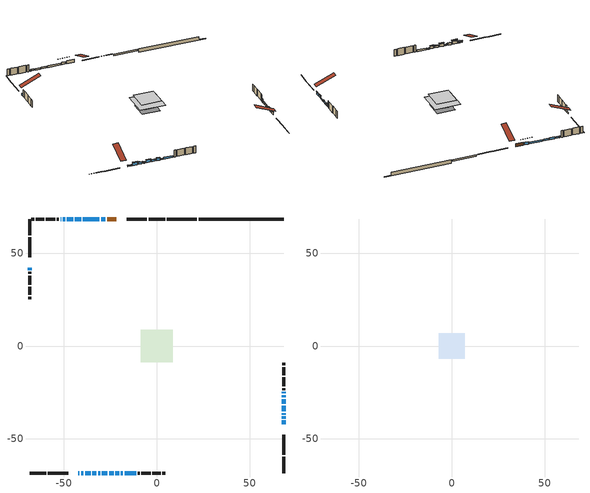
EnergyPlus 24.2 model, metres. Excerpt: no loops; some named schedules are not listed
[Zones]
conditioned space
 floor outside (Floor1 construction): -1.58,-1.58 -1.58,1.58 1.58,1.58 1.58,-1.58 z0.83
 floor adiabatic (Floor3 construction): -3.05,-3.05 -3.05,3.05 3.05,3.05 3.05,-3.05 z0.83
 floor adiabatic (AdiabaticFloorConstruction): -8.69,-8.69 -8.69,8.69 8.69,8.69 8.69,-8.69 z3.27
 floor foundation (Slab1 construction): -6.14,-6.14 -6.14,6.14 6.14,6.14 6.14,-6.14 z-1.61
 floor foundation (Slab2 construction): -3.05,-3.05 -3.05,3.05 3.05,3.05 3.05,-3.05 z-0.41
 wall outside (RimJoist1 construction): 4.44,68.28 -4.41,68.28 / -68.28,-68.28 -59.43,-68.28 / -68.28,68.28 -68.28,59.43 / 68.28,-68.28 68.28,-59.43 z0.83:1.13
 wall outside (RimJoist2 construction): -5.34,68.28 -16.24,68.28 / -58.5,-68.28 -47.6,-68.28 / -68.28,58.5 -68.28,47.6 / 68.28,-58.5 68.28,-47.6 z0.83:1.13
 wall outside (AdiabaticWallConstruction 1): -21.7,68.28 -26.66,68.28 z0.83:2.86
 wall outside (AdiabaticWallConstruction): -42.14,-68.28 -41.6,-68.28 / -31.49,-68.28 -30.42,-68.28 z0.83:1.42; -27.58,68.28 -29.97,68.28 / 68.28,-36.93 68.28,-36.11 / -22.27,-68.28 -20.24,-68.28 / 68.28,-25.46 68.28,-24.65 z0.83:2.61; -30.9,68.28 -39.68,68.28 / -68.28,42.14 -68.28,40.79 / -40.6,68.28 -44.08,68.28 / -45.01,68.28 -48.39,68.28 / -49.31,68.28 -50.5,68.28 / -17.24,-68.28 -11.14,-68.28 / -51.42,68.28 -51.73,68.28 z0.83:2.05; -40.68,-68.28 -39.45,-68.28 z0.83:1.44; -38.53,-68.28 -35.48,-68.28 / -29.49,-68.28 -26.52,-68.28 z0.83:2.86; -34.55,-68.28 -32.41,-68.28 z0.83:2.35; 68.28,-42.14 68.28,-39.95 / -25.59,-68.28 -23.2,-68.28 z0.83:2.15; 68.28,-39.02 68.28,-37.85 z0.83:2; -19.31,-68.28 -18.17,-68.28 z0.83:1.39; 68.28,-35.19 68.28,-32.03 z0.83:1.49; 68.28,-31.11 68.28,-28.54 z0.83:2.2; 68.28,-27.61 68.28,-26.39 z0.83:1.92
 wall outside (Wall1 construction): -52.66,68.28 -53.73,68.28 / -10.21,-68.28 -9.14,-68.28 / -68.28,39.86 -68.28,38.79 / 68.28,-23.72 68.28,-22.65 z0.83:5.71
 wall outside (Wall2 construction): -54.66,68.28 -59.66,68.28 / -8.21,-68.28 -3.21,-68.28 / -68.28,37.86 -68.28,32.86 / 68.28,-21.72 68.28,-16.72 z0.83:5.71
 wall outside (Wall3 construction): -60.59,68.28 -65.01,68.28 / -2.29,-68.28 2.14,-68.28 / -68.28,31.93 -68.28,27.51 / 68.28,-15.79 68.28,-11.37 z0.83:5.71
 wall outside (Wall4 construction): -65.94,68.28 -67.35,68.28 / 3.07,-68.28 4.48,-68.28 / -68.28,26.58 -68.28,25.17 / 68.28,-10.44 68.28,-9.03 z0.83:5.71
 wall foundation (FoundationWall1 construction): 22.51,68.28,-1.61 22.51,68.28,0.83 63.7,68.28,0.83 63.7,68.28,-1.25 68.28,68.28,-1.25 68.28,68.28,-1.61
 wall foundation (FoundationWall2 construction): 21.58,68.28 5.37,68.28 z-0.41:0.78
 window (WindowConstruction 19): -42.14,-68.28 -41.6,-68.28 z0.83:1.42
 window (WindowConstruction 3): -27.59,68.28 -29.97,68.28 z0.83:2.61
 window (WindowConstruction 4): -30.9,68.28 -39.67,68.28 z0.83:2.05
 window (WindowConstruction 5): -40.67,-68.28 -39.45,-68.28 z0.83:1.44
 window (WindowConstruction 6): -38.53,-68.28 -35.48,-68.28 z0.83:2.86
 window (WindowConstruction 7): -34.55,-68.28 -32.42,-68.28 z0.83:2.35
 window (WindowConstruction 8): -68.28,42.14 -68.28,40.79 z0.83:2.05
 window (WindowConstruction 9): 68.28,-42.14 68.28,-39.95 z0.83:2.15
 window (WindowConstruction 10): 68.28,-39.02 68.28,-37.85 z0.83:2
 window (WindowConstruction 20): -31.49,-68.28 -30.42,-68.28 z0.83:1.42
 window (WindowConstruction 11): 68.28,-36.93 68.28,-36.11 z0.83:2.61
 window (WindowConstruction 12): -40.6,68.28 -44.08,68.28 z0.83:2.05
 window (WindowConstruction 13): -45.01,68.28 -48.39,68.28 z0.83:2.05
 window (WindowConstruction 14): -49.31,68.28 -50.5,68.28 z0.83:2.05
 window (WindowConstruction 15): -29.49,-68.28 -26.52,-68.28 z0.83:2.86
 window (WindowConstruction 16): -25.59,-68.28 -23.2,-68.28 z0.83:2.15
 window (WindowConstruction 17): -22.27,-68.28 -20.24,-68.28 z0.83:2.61
 window (WindowConstruction 18): -19.31,-68.28 -18.17,-68.28 z0.83:1.39
 window (WindowConstruction 22): 68.28,-35.19 68.28,-32.03 z0.83:1.49
 window (WindowConstruction 23): -17.24,-68.28 -11.14,-68.28 z0.83:2.05
 window (WindowConstruction 21): -51.42,68.28 -51.73,68.28 z0.83:2.05
 window (WindowConstruction): 68.28,-31.1 68.28,-28.54 z0.83:2.2
 window (WindowConstruction 1): 68.28,-27.61 68.28,-26.39 z0.83:1.92
 window (WindowConstruction 2): 68.28,-25.46 68.28,-24.65 z0.83:2.61
 door (Door): -21.7,68.28 -26.66,68.28 z0.83:2.86
 ceiling adiabatic (AdiabaticFloorConstruction): 8.69,-8.69 8.69,8.69 -8.69,8.69 -8.69,-8.69 z3.27
attic - vented
 floor to conditioned space (Floor2 construction Reversed): -6.93,-6.93 -6.93,6.93 6.93,6.93 6.93,-6.93 z5.71
 roof outside (Roof1 construction): -20.77,68.28,5.71 -20.77,54.97,11.25 -17.16,54.97,11.25 -17.16,68.28,5.71; -43.07,-68.28,5.71 -43.07,-54.97,11.25 -46.67,-54.97,11.25 -46.67,-68.28,5.71; -68.28,43.07,5.71 -54.97,43.07,11.25 -54.97,46.67,11.25 -68.28,46.67,5.71; 68.28,-43.07,5.71 54.97,-43.07,11.25 54.97,-46.67,11.25 68.28,-46.67,5.71
shading: -41.3,-68.28 -42.44,-68.28 -42.44,-68.89 -41.3,-68.89 z1.71; -32.66,68.28 -24.89,68.28 -24.89,68.69 -32.66,68.69 z5.3; -39.16,-68.28 -40.97,-68.28 -40.97,-69.45 -39.16,-69.45 z1.74; -35.07,-68.28 -38.94,-68.28 -38.94,-69.45 -35.07,-69.45 z3.27; -32.12,-68.28 -34.85,-68.28 -34.85,-68.58 -32.12,-68.58 z2.65; 68.28,-39.34 68.28,-42.75 68.48,-42.75 68.48,-39.34 z2.76; 68.28,-37.24 68.28,-39.63 68.48,-39.63 68.48,-37.24 z2.61; -29.81,-68.28 -32.1,-68.28 -32.1,-68.61 -29.81,-68.61 z2.02; 68.28,-35.51 68.28,-37.53 68.43,-37.53 68.43,-35.51 z3.22; -26.32,-68.28 -29.69,-68.28 -29.69,-68.89 -26.32,-68.89 z3.06; -23,-68.28 -25.79,-68.28 -25.79,-68.89 -23,-68.89 z2.35; -20.04,-68.28 -22.48,-68.28 -22.48,-68.89 -20.04,-68.89 z2.81; -17.97,-68.28 -19.51,-68.28 -19.51,-68.89 -17.97,-68.89 z1.59; 68.28,-31.65 68.28,-35.57 68.56,-35.57 68.56,-31.65 z1.87; 68.28,-28.39 68.28,-31.25 68.48,-31.25 68.48,-28.39 z2.35; 68.28,-26.24 68.28,-27.76 68.48,-27.76 68.48,-26.24 z2.07; 68.28,-24.04 68.28,-26.07 68.43,-26.07 68.43,-24.04 z3.22
[Building]
Building 1: Terrain=Suburbs
[Site:Location]
Vancouver Intl AP_BC: Latitude {deg}=49.19; Longitude {deg}=-123.18; Time Zone {hr}=-8; Elevation {m}=4; Keep Site Location Information=Yes
[Site:GroundTemperature:Shallow]
8.06451, 6.96315, 6.87495, 7.3976, 9.49575, 11.5841, 13.3946, 14.5416, 14.639, 13.7062, 11.9418, 9.91751
[Site:WaterMainsTemperature]
Calculation Method=Schedule; Temperature Schedule=mains temperature schedule
[Material] Roughness=Rough; Thermal Absorptance=0.9
Name | Thickness {m} | Conductivity {W/m-K} | Density {kg/m3} | Specific Heat {J/kg-K} | Solar Absorptance | Visible Absorptance
asphalt or fiberglass shingles | 0.00635 | 0.162714 | 1121.4 | 1465.45 | 0.4 | 0.4
ceiling loosefill ins | 0.0846667 | 0.0480833 | 16.02 | 1046.75 | 0.7 | 0.7
ceiling stud and cavity | 0.1397 | 0.161912 | 65.682 | 1177.47 | 0.7 | 0.7
concrete 4.0 in. | 0.1016 | 1.803125 | 2242.8 | 837.4 | 0.7 | 0.7
concrete 8.0 in. | 0.2032 | 1.803125 | 2242.8 | 837.4 | 0.7 | 0.7
door material | 0.04445 | 0.188738 | 512.64 | 1214.23 | 0.7 | 0.7
exterior vertical ins | 0.041904 | 0.029427 | 32.04 | 1214.23 | 0.7 | 0.7
exterior vertical ins 1 | 0.00139922 | 0.029427 | 32.04 | 1214.23 | 0.7 | 0.7
floor covering | 0.0127 | 0.0433444 | 54.468 | 1339.84 | 0.6 | 0.6
floor covering 1 | 0.0127 | 9.015625 | 54.468 | 1339.84 | 0.6 | 0.6
floor rigid ins | 0.051816 | 0.029427 | 32.04 | 1214.23 | 0.7 | 0.7
floor rigid ins 1; wall rigid ins | 0.512978 | 0.029427 | 32.04 | 1214.23 | 0.7 | 0.7
floor stud and cavity | 0.1397 | 0.194838 | 92.3553 | 1139.71 | 0.7 | 0.7
floor stud and cavity 1 | 0.0889 | 0.211954 | 50.32683 | 1063.81 | 0.7 | 0.7
floor stud and cavity 2 | 0.1397 | 1.75129 | 37.0049 | 1207.88 | 0.7 | 0.7
furniture material conditioned space 1 | 0.1524 | 0.115458 | 640.8 | 1214.23 | 0.6 | 0.6
gypsum board | 0.0127 | 0.160291 | 801 | 837.4 | 0.6 | 0.6
gypsum board 1 | 0.0127 | 0.160291 | 801 | 837.4 | 0.7 | 0.7
osb sheathing 0.5 in. | 0.0127 | 0.115458 | 512.64 | 1214.23 | 0.7 | 0.7
osb sheathing 0.75 in. | 0.01905 | 0.115458 | 512.64 | 1214.23 | 0.7 | 0.7
osb sheathing 2.0 in. | 0.0508 | 0.115458 | 512.64 | 1214.23 | 0.7 | 0.7
rim joist stud and cavity | 0.0508 | 0.0451784 | 125.044 | 1163.47 | 0.6 | 0.6
rim joist stud and cavity 1 | 0.0508 | 0.0293316 | 125.044 | 1163.47 | 0.6 | 0.6
wall stud and cavity | 0.1397 | 0.0962846 | 139.0536 | 1170.24 | 0.7 | 0.7
wall stud and cavity 1 | 0.1397 | 0.0953587 | 139.0536 | 1170.24 | 0.7 | 0.7
wall stud and cavity 2 | 0.1397 | 0.0979488 | 139.0536 | 1170.24 | 0.7 | 0.7
wall stud and cavity 3 | 0.1397 | 0.111052 | 139.0536 | 1170.24 | 0.7 | 0.7
wall stud and cavity 4 | 0.0889 | 0.380278 | 52.3479 | 1209.89 | 0.7 | 0.7
wall stud and cavity 5 | 0.0889 | 0.391764 | 83.0341 | 1211.67 | 0.7 | 0.7
wood siding | 0.0254 | 0.102417 | 544.68 | 1172.36 | 0.4 | 0.4
wood siding 1; wood siding 2; wood siding 3 | 0.0254 | 0.102417 | 544.68 | 1172.36 | 0.7 | 0.7
[WindowMaterial:SimpleGlazingSystem]
Name | U-Factor {W/m2-K} | Solar Heat Gain Coefficient
WindowMaterial | 3.82073 | 0.72
WindowMaterial 1 | 4.10633 | 0.69
WindowMaterial 10 | 4.09497 | 0.69
WindowMaterial 11 | 3.77928 | 0.72
WindowMaterial 12 | 3.68332 | 0.73
WindowMaterial 13 | 3.84741 | 0.71
WindowMaterial 14 | 3.78893 | 0.72
WindowMaterial 15 | 4.531044 | 0.66
WindowMaterial 16 | 6.87719 | 0.7
WindowMaterial 17 | 7.13214 | 0.63
WindowMaterial 18 | 3.30687 | 0.64
WindowMaterial 19 | 3.29267 | 0.72
WindowMaterial 2 | 4.71671 | 0.64
WindowMaterial 3 | 3.75486 | 0.72
WindowMaterial 4 | 3.70887 | 0.73
WindowMaterial 5 | 4.43849 | 0.67
WindowMaterial 6 | 3.67878 | 0.73
WindowMaterial 7 | 3.82243 | 0.72
WindowMaterial 8 | 4.44815 | 0.66
WindowMaterial 9 | 3.86501 | 0.71
[Construction]
AdiabaticFloorConstruction: floor stud and cavity 2, floor rigid ins 1, osb sheathing 0.75 in., floor covering
AdiabaticWallConstruction: wood siding 2, wall rigid ins, wall stud and cavity 4, gypsum board
AdiabaticWallConstruction 1: wood siding 3, wall rigid ins, wall stud and cavity 4, gypsum board
Door: door material
Floor1 construction: floor stud and cavity, floor rigid ins, osb sheathing 0.75 in., floor covering
Floor2 construction Reversed: gypsum board, ceiling stud and cavity, ceiling loosefill ins
Floor3 construction: floor stud and cavity 1, floor covering 1
FoundationWall1 construction; FoundationWall2 construction: concrete 8.0 in., gypsum board 1
furniture construction conditioned space 1: furniture material conditioned space 1
PartitionWallConstruction: gypsum board, wall stud and cavity 5, gypsum board
RimJoist1 construction: wood siding 1, osb sheathing 2.0 in., rim joist stud and cavity
RimJoist2 construction: wood siding 1, osb sheathing 2.0 in., rim joist stud and cavity 1
Roof1 construction: asphalt or fiberglass shingles
Slab1 construction; Slab2 construction: concrete 4.0 in.
Wall1 construction: wood siding, osb sheathing 0.5 in., wall stud and cavity, gypsum board
Wall2 construction: wood siding, osb sheathing 0.5 in., wall stud and cavity 1, gypsum board
Wall3 construction: wood siding, osb sheathing 0.5 in., wall stud and cavity 2, gypsum board
Wall4 construction: wood siding, osb sheathing 0.5 in., wall stud and cavity 3, gypsum board
WindowConstruction: WindowMaterial
WindowConstruction 1: WindowMaterial 1
WindowConstruction 10: WindowMaterial 10
WindowConstruction 11; WindowConstruction 14; WindowConstruction 2: WindowMaterial 2
WindowConstruction 12; WindowConstruction 3: WindowMaterial 3
WindowConstruction 13: WindowMaterial 11
WindowConstruction 15: WindowMaterial 12
WindowConstruction 16: WindowMaterial 13
WindowConstruction 17: WindowMaterial 14
WindowConstruction 18: WindowMaterial 15
WindowConstruction 19; WindowConstruction 20: WindowMaterial 16
WindowConstruction 21: WindowMaterial 17
WindowConstruction 22: WindowMaterial 18
WindowConstruction 23: WindowMaterial 19
WindowConstruction 4: WindowMaterial 4
WindowConstruction 5: WindowMaterial 5
WindowConstruction 6: WindowMaterial 6
WindowConstruction 7: WindowMaterial 7
WindowConstruction 8: WindowMaterial 8
WindowConstruction 9: WindowMaterial 9
[Zone] Multiplier=1; Part of Total Floor Area=Yes
Name | Volume {m3}
attic - vented | 170.58
conditioned space | 1364.4
[Space]
Name | Zone | Volume {m3}
attic - vented 1 | attic - vented | 170.58
conditioned space 1 | conditioned space | 1364.4
[ZoneInfiltration:EffectiveLeakageArea]
infil attic - vented 1: Zone or Space=attic - vented 1; Schedule=Always On Discrete; Effective Air Leakage Area {cm2}=7946.07; Stack Coefficient=0.000385759; Wind Coefficient=1.32702e-05
[ZoneMixing]
whole house fan mix: Zone or Space=attic - vented; Schedule=Always On Continuous; Design Flow Rate Calculation Method=Flow/Zone; Design Flow Rate {m3/s}=0; Source Zone or Space=conditioned space
[SurfaceProperty:ExposedFoundationPerimeter] Exposed Perimeter Calculation Method=TotalExposedPerimeter
Name | Total Exposed Perimeter {m}
Slab1 | 45.772
Slab2 | 16.206
[InternalMass] Zone or ZoneList=conditioned space; Space or SpaceList=conditioned space 1
Name | Construction | Surface Area {m2}
furniture mass conditioned space 1 | furniture construction conditioned space 1 | 214.848
partition wall mass | PartitionWallConstruction | 499.96
[Lights]
interior lighting: Zone or ZoneList or Space or SpaceList=conditioned space 1; Schedule=interior lighting schedule; Design Level Calculation Method=LightingLevel; Lighting Level {W}=343.2; Return Air Fraction=0; Fraction Radiant=0.6; Fraction Visible=0.2; Fraction Replaceable=1
[People]
occupants: Zone or ZoneList or Space or SpaceList=conditioned space 1; Number of People Schedule=occupants schedule; Number of People Calculation Method=People; Number of People=3; Fraction Radiant=0.314171; Sensible Heat Fraction=0.56303; Activity Level Schedule=occupants activity schedule; Carbon Dioxide Generation Rate {m3/s-W}=0; Enable ASHRAE 55 Comfort Warnings=No; Mean Radiant Temperature Calculation Type=EnclosureAveraged
[ElectricEquipment] Zone or ZoneList or Space or SpaceList=conditioned space 1; Design Level Calculation Method=EquipmentLevel
Name | Schedule | Design Level {W} | Fraction Latent | Fraction Radiant | Fraction Lost
clothes dryer | clothes dryer schedule | 140.772 | 0.015 | 0.081 | 0.85
clothes washer | clothes washer schedule | 32.1985 | 0.03 | 0.162 | 0.7
cooking range | cooking range schedule | 215.147 | 0.08 | 0.432 | 0.2
dishwasher | dishwasher schedule | 66.8632 | 0.3 | 0.18 | 0.4
fridge | fridge schedule | 72.9452 | 0 | 0.6 | 0
mech vent bath fan 0 | mech vent bath fan 0 schedule | 50.2 | 0 | 0 | 1
mech vent bath fan 1 | mech vent bath fan 1 schedule | 50.2 | 0 | 0 | 1
mech vent house fan | mech vent house fan schedule | 0 | 0 | 0 | 1
mech vent house fan cfis | mech vent house fan cfis schedule | 0 | 0 | 0 | 0
mech vent range fan 0 | mech vent range fan 0 schedule | 57 | 0 | 0 | 1
misc plug loads | misc plug loads schedule | 494.7 | 0.045 | 0.513 | 0.1
whole house fan | Always On Discrete | 0 | 0 | 0 | 1
[OtherEquipment] Zone or ZoneList or Space or SpaceList=conditioned space 1; Design Level Calculation Method=EquipmentLevel
Name | Fuel Type | Schedule | Design Level {W} | Fraction Latent | Fraction Radiant | Fraction Lost
clothes dryer 1 | Electricity | clothes dryer schedule | 0 | 0.015 | 0.081 | 0.85
cooking range 1 | Electricity | cooking range schedule | 0 | 0.08 | 0.432 | 0.2
general water use latent | None | general water use schedule | 62.594 | 1 | 0 | 0
general water use sensible | None | general water use schedule | -61.6891 | 0 | 0.6 | 0
mech vent house fan latent load | None | Always On Discrete | 0 | 1 | 0 | 0
mech vent house fan sensible load | None | Always On Discrete | 0 | 0 | 0 | 0
water heater energy adjustment1 | NaturalGas | Always On Discrete | 0.01 | 0 | 0 | 1
[ZoneInfiltration:DesignFlowRate] Zone or ZoneList or Space or SpaceList=conditioned space 1; Schedule=Always On Discrete; Design Flow Rate Calculation Method=Flow/Zone; Design Flow Rate {m3/s}=0
infil flow; natural vent flow; whole house fan flow
[Foundation:Kiva] Initial Indoor Air Temperature {C}=18; Wall Depth Below Slab {m}=0.2032; Custom Block X Position 1 {m}=0.2159; Custom Block Z Position 1 {m}=0
Name | Wall Height Above Grade {m} | Custom Block Material Name 1 | Custom Block Depth 1 {m}
Foundation Kiva 1 | 0.82997 | exterior vertical ins | 2.43998
Foundation Kiva 2 | 0.780014 | exterior vertical ins 1 | 1.19
[Foundation:Kiva:Settings]
Soil Conductivity {W/m-K}=0.849921; Soil Density {kg/m3}=1842.3; Soil Specific Heat {J/kg-K}=418.7; Ground Solar Absorptivity=0.9; Ground Thermal Absorptivity=0.9; Ground Surface Roughness {m}=0.03; Far-Field Width {m}=40; Deep-Ground Boundary Condition=ZeroFlux; Deep-Ground Depth {m}=40; Minimum Cell Dimension {m}=0.2; Maximum Cell Growth Coefficient=3; Simulation Timestep=Timestep
[Exterior:Lights]
exterior lighting: Schedule=exterior lighting schedule; Design Level {W}=75.6
[Schedule:Constant]
Name | Hourly Value
Always On Continuous; mech vent house fan schedule; mech vent house fan cfis schedule; Always On Discrete | 1
occupants activity schedule | 117.228
fridge schedule | 0
[Schedule:Week:Daily]
interior lighting schedule Week Rule - Jan1-Jan27: interior lighting schedule day, interior lighting schedule day, interior lighting schedule day, interior lighting schedule day, interior lighting schedule day, interior lighting schedule day, interior lighting schedule day, interior lighting schedule default day, interior lighting schedule default day, interior lighting schedule default day, interior lighting schedule default day, interior lighting schedule default day
interior lighting schedule Week Rule - Jan28-Feb3: interior lighting schedule day, interior lighting schedule day, interior lighting schedule day, interior lighting schedule day, interior lighting schedule day 1, interior lighting schedule day 1, interior lighting schedule day 1, interior lighting schedule default day, interior lighting schedule default day, interior lighting schedule default day, interior lighting schedule default day, interior lighting schedule default day
interior lighting schedule Week Rule - Feb4-Feb24: interior lighting schedule day 1, interior lighting schedule day 1, interior lighting schedule day 1, interior lighting schedule day 1, interior lighting schedule day 1, interior lighting schedule day 1, interior lighting schedule day 1, interior lighting schedule default day, interior lighting schedule default day, interior lighting schedule default day, interior lighting schedule default day, interior lighting schedule default day
interior lighting schedule Week Rule - Feb25-Mar3: interior lighting schedule day 1, interior lighting schedule day 1, interior lighting schedule day 1, interior lighting schedule day 1, interior lighting schedule day 2, interior lighting schedule day 2, interior lighting schedule day 2, interior lighting schedule default day, interior lighting schedule default day, interior lighting schedule default day, interior lighting schedule default day, interior lighting schedule default day
interior lighting schedule Week Rule - Mar4-Mar31: interior lighting schedule day 2, interior lighting schedule day 2, interior lighting schedule day 2, interior lighting schedule day 2, interior lighting schedule day 2, interior lighting schedule day 2, interior lighting schedule day 2, interior lighting schedule default day, interior lighting schedule default day, interior lighting schedule default day, interior lighting schedule default day, interior lighting schedule default day
interior lighting schedule Week Rule - Apr1-Apr28: interior lighting schedule day 3, interior lighting schedule day 3, interior lighting schedule day 3, interior lighting schedule day 3, interior lighting schedule day 3, interior lighting schedule day 3, interior lighting schedule day 3, interior lighting schedule default day, interior lighting schedule default day, interior lighting schedule default day, interior lighting schedule default day, interior lighting schedule default day
interior lighting schedule Week Rule - Apr29-May5: interior lighting schedule day 3, interior lighting schedule day 3, interior lighting schedule day 4, interior lighting schedule day 4, interior lighting schedule day 4, interior lighting schedule day 4, interior lighting schedule day 4, interior lighting schedule default day, interior lighting schedule default day, interior lighting schedule default day, interior lighting schedule default day, interior lighting schedule default day
interior lighting schedule Week Rule - May6-May26: interior lighting schedule day 4, interior lighting schedule day 4, interior lighting schedule day 4, interior lighting schedule day 4, interior lighting schedule day 4, interior lighting schedule day 4, interior lighting schedule day 4, interior lighting schedule default day, interior lighting schedule default day, interior lighting schedule default day, interior lighting schedule default day, interior lighting schedule default day
interior lighting schedule Week Rule - May27-Jun2: interior lighting schedule day 4, interior lighting schedule day 4, interior lighting schedule day 4, interior lighting schedule day 4, interior lighting schedule day 4, interior lighting schedule day 5, interior lighting schedule day 5, interior lighting schedule default day, interior lighting schedule default day, interior lighting schedule default day, interior lighting schedule default day, interior lighting schedule default day
interior lighting schedule Week Rule - Jun3-Jun30: interior lighting schedule day 5, interior lighting schedule day 5, interior lighting schedule day 5, interior lighting schedule day 5, interior lighting schedule day 5, interior lighting schedule day 5, interior lighting schedule day 5, interior lighting schedule default day, interior lighting schedule default day, interior lighting schedule default day, interior lighting schedule default day, interior lighting schedule default day
interior lighting schedule Week Rule - Jul1-Jul28: interior lighting schedule day 6, interior lighting schedule day 6, interior lighting schedule day 6, interior lighting schedule day 6, interior lighting schedule day 6, interior lighting schedule day 6, interior lighting schedule day 6, interior lighting schedule default day, interior lighting schedule default day, interior lighting schedule default day, interior lighting schedule default day, interior lighting schedule default day
interior lighting schedule Week Rule - Jul29-Aug4: interior lighting schedule day 6, interior lighting schedule day 6, interior lighting schedule day 6, interior lighting schedule day 7, interior lighting schedule day 7, interior lighting schedule day 7, interior lighting schedule day 7, interior lighting schedule default day, interior lighting schedule default day, interior lighting schedule default day, interior lighting schedule default day, interior lighting schedule default day
interior lighting schedule Week Rule - Aug5-Aug25: interior lighting schedule day 7, interior lighting schedule day 7, interior lighting schedule day 7, interior lighting schedule day 7, interior lighting schedule day 7, interior lighting schedule day 7, interior lighting schedule day 7, interior lighting schedule default day, interior lighting schedule default day, interior lighting schedule default day, interior lighting schedule default day, interior lighting schedule default day
interior lighting schedule Week Rule - Aug26-Sep1: interior lighting schedule day 7, interior lighting schedule day 7, interior lighting schedule day 7, interior lighting schedule day 7, interior lighting schedule day 7, interior lighting schedule day 7, interior lighting schedule day 8, interior lighting schedule default day, interior lighting schedule default day, interior lighting schedule default day, interior lighting schedule default day, interior lighting schedule default day
interior lighting schedule Week Rule - Sep2-Sep29: interior lighting schedule day 8, interior lighting schedule day 8, interior lighting schedule day 8, interior lighting schedule day 8, interior lighting schedule day 8, interior lighting schedule day 8, interior lighting schedule day 8, interior lighting schedule default day, interior lighting schedule default day, interior lighting schedule default day, interior lighting schedule default day, interior lighting schedule default day
interior lighting schedule Week Rule - Sep30-Oct6: interior lighting schedule day 8, interior lighting schedule day 9, interior lighting schedule day 9, interior lighting schedule day 9, interior lighting schedule day 9, interior lighting schedule day 9, interior lighting schedule day 9, interior lighting schedule default day, interior lighting schedule default day, interior lighting schedule default day, interior lighting schedule default day, interior lighting schedule default day
interior lighting schedule Week Rule - Oct7-Oct27: interior lighting schedule day 9, interior lighting schedule day 9, interior lighting schedule day 9, interior lighting schedule day 9, interior lighting schedule day 9, interior lighting schedule day 9, interior lighting schedule day 9, interior lighting schedule default day, interior lighting schedule default day, interior lighting schedule default day, interior lighting schedule default day, interior lighting schedule default day
interior lighting schedule Week Rule - Oct28-Nov3: interior lighting schedule day 9, interior lighting schedule day 9, interior lighting schedule day 9, interior lighting schedule day 9, interior lighting schedule day 10, interior lighting schedule day 10, interior lighting schedule day 10, interior lighting schedule default day, interior lighting schedule default day, interior lighting schedule default day, interior lighting schedule default day, interior lighting schedule default day
interior lighting schedule Week Rule - Nov4-Nov24: interior lighting schedule day 10, interior lighting schedule day 10, interior lighting schedule day 10, interior lighting schedule day 10, interior lighting schedule day 10, interior lighting schedule day 10, interior lighting schedule day 10, interior lighting schedule default day, interior lighting schedule default day, interior lighting schedule default day, interior lighting schedule default day, interior lighting schedule default day
interior lighting schedule Week Rule - Nov25-Dec1: interior lighting schedule day 10, interior lighting schedule day 10, interior lighting schedule day 10, interior lighting schedule day 10, interior lighting schedule day 10, interior lighting schedule day 10, interior lighting schedule day 11, interior lighting schedule default day, interior lighting schedule default day, interior lighting schedule default day, interior lighting schedule default day, interior lighting schedule default day
interior lighting schedule Week Rule - Dec2-Dec31: interior lighting schedule day 11, interior lighting schedule day 11, interior lighting schedule day 11, interior lighting schedule day 11, interior lighting schedule day 11, interior lighting schedule day 11, interior lighting schedule day 11, interior lighting schedule default day, interior lighting schedule default day, interior lighting schedule default day, interior lighting schedule default day, interior lighting schedule default day
occupants schedule Week Rule - Jan1-Dec31: occupants schedule day, occupants schedule day, occupants schedule day, occupants schedule day, occupants schedule day, occupants schedule day, occupants schedule day, occupants schedule default day, occupants schedule default day, occupants schedule default day, occupants schedule default day, occupants schedule default day
clothes dryer schedule Week Rule - Jan1-Dec31: clothes dryer schedule day, clothes dryer schedule day, clothes dryer schedule day, clothes dryer schedule day, clothes dryer schedule day, clothes dryer schedule day, clothes dryer schedule day, clothes dryer schedule default day, clothes dryer schedule default day, clothes dryer schedule default day, clothes dryer schedule default day, clothes dryer schedule default day
clothes washer schedule Week Rule - Jan1-Dec31: clothes washer schedule day, clothes washer schedule day, clothes washer schedule day, clothes washer schedule day, clothes washer schedule day, clothes washer schedule day, clothes washer schedule day, clothes washer schedule default day, clothes washer schedule default day, clothes washer schedule default day, clothes washer schedule default day, clothes washer schedule default day
cooking range schedule Week Rule - Jan1-Dec31: cooking range schedule day, cooking range schedule day, cooking range schedule day, cooking range schedule day, cooking range schedule day, cooking range schedule day, cooking range schedule day, cooking range schedule default day, cooking range schedule default day, cooking range schedule default day, cooking range schedule default day, cooking range schedule default day
dishwasher schedule Week Rule - Jan1-Dec31: dishwasher schedule day, dishwasher schedule day, dishwasher schedule day, dishwasher schedule day, dishwasher schedule day, dishwasher schedule day, dishwasher schedule day, dishwasher schedule default day, dishwasher schedule default day, dishwasher schedule default day, dishwasher schedule default day, dishwasher schedule default day
mech vent bath fan 0 schedule Week Rule - Jan1-Dec31: mech vent bath fan 0 schedule day, mech vent bath fan 0 schedule day, mech vent bath fan 0 schedule day, mech vent bath fan 0 schedule day, mech vent bath fan 0 schedule day, mech vent bath fan 0 schedule day, mech vent bath fan 0 schedule day, mech vent bath fan 0 schedule default day, mech vent bath fan 0 schedule default day, mech vent bath fan 0 schedule default day, mech vent bath fan 0 schedule default day, mech vent bath fan 0 schedule default day
mech vent bath fan 1 schedule Week Rule - Jan1-Dec31: mech vent bath fan 1 schedule day, mech vent bath fan 1 schedule day, mech vent bath fan 1 schedule day, mech vent bath fan 1 schedule day, mech vent bath fan 1 schedule day, mech vent bath fan 1 schedule day, mech vent bath fan 1 schedule day, mech vent bath fan 1 schedule default day, mech vent bath fan 1 schedule default day, mech vent bath fan 1 schedule default day, mech vent bath fan 1 schedule default day, mech vent bath fan 1 schedule default day
mech vent range fan 0 schedule Week Rule - Jan1-Dec31: mech vent range fan 0 schedule day, mech vent range fan 0 schedule day, mech vent range fan 0 schedule day, mech vent range fan 0 schedule day, mech vent range fan 0 schedule day, mech vent range fan 0 schedule day, mech vent range fan 0 schedule day, mech vent range fan 0 schedule default day, mech vent range fan 0 schedule default day, mech vent range fan 0 schedule default day, mech vent range fan 0 schedule default day, mech vent range fan 0 schedule default day
misc plug loads schedule Week Rule - Jan1-Dec31: misc plug loads schedule day, misc plug loads schedule day, misc plug loads schedule day, misc plug loads schedule day, misc plug loads schedule day, misc plug loads schedule day, misc plug loads schedule day, misc plug loads schedule default day, misc plug loads schedule default day, misc plug loads schedule default day, misc plug loads schedule default day, misc plug loads schedule default day
general water use schedule Week Rule - Jan1-Dec31: general water use schedule day, general water use schedule day, general water use schedule day, general water use schedule day, general water use schedule day, general water use schedule day, general water use schedule day, general water use schedule default day, general water use schedule default day, general water use schedule default day, general water use schedule default day, general water use schedule default day
exterior lighting schedule Week Rule - Jan1-Jan27: exterior lighting schedule day, exterior lighting schedule day, exterior lighting schedule day, exterior lighting schedule day, exterior lighting schedule day, exterior lighting schedule day, exterior lighting schedule day, exterior lighting schedule default day, exterior lighting schedule default day, exterior lighting schedule default day, exterior lighting schedule default day, exterior lighting schedule default day
exterior lighting schedule Week Rule - Jan28-Feb3: exterior lighting schedule day, exterior lighting schedule day, exterior lighting schedule day, exterior lighting schedule day, exterior lighting schedule day 1, exterior lighting schedule day 1, exterior lighting schedule day 1, exterior lighting schedule default day, exterior lighting schedule default day, exterior lighting schedule default day, exterior lighting schedule default day, exterior lighting schedule default day
exterior lighting schedule Week Rule - Feb4-Feb24: exterior lighting schedule day 1, exterior lighting schedule day 1, exterior lighting schedule day 1, exterior lighting schedule day 1, exterior lighting schedule day 1, exterior lighting schedule day 1, exterior lighting schedule day 1, exterior lighting schedule default day, exterior lighting schedule default day, exterior lighting schedule default day, exterior lighting schedule default day, exterior lighting schedule default day
exterior lighting schedule Week Rule - Feb25-Mar3: exterior lighting schedule day 1, exterior lighting schedule day 1, exterior lighting schedule day 1, exterior lighting schedule day 1, exterior lighting schedule day 2, exterior lighting schedule day 2, exterior lighting schedule day 2, exterior lighting schedule default day, exterior lighting schedule default day, exterior lighting schedule default day, exterior lighting schedule default day, exterior lighting schedule default day
[Schedule:Year]
interior lighting schedule: interior lighting schedule Week Rule - Jan1-Jan27, 1, 1, 1, 27, interior lighting schedule Week Rule - Jan28-Feb3, 1, 28, 2, 3, interior lighting schedule Week Rule - Feb4-Feb24, 2, 4, 2, 24, interior lighting schedule Week Rule - Feb25-Mar3, 2, 25, 3, 3, interior lighting schedule Week Rule - Mar4-Mar31, 3, 4, 3, 31, interior lighting schedule Week Rule - Apr1-Apr28, 4, 1, 4, 28, interior lighting schedule Week Rule - Apr29-May5, 4, 29, 5, 5, interior lighting schedule Week Rule - May6-May26, 5, 6, 5, 26, interior lighting schedule Week Rule - May27-Jun2, 5, 27, 6, 2, interior lighting schedule Week Rule - Jun3-Jun30, 6, 3, 6, 30, interior lighting schedule Week Rule - Jul1-Jul28, 7, 1, 7, 28, interior lighting schedule Week Rule - Jul29-Aug4, 7, 29, 8, 4, interior lighting schedule Week Rule - Aug5-Aug25, 8, 5, 8, 25, interior lighting schedule Week Rule - Aug26-Sep1, 8, 26, 9, 1, interior lighting schedule Week Rule - Sep2-Sep29, 9, 2, 9, 29, interior lighting schedule Week Rule - Sep30-Oct6, 9, 30, 10, 6, interior lighting schedule Week Rule - Oct7-Oct27, 10, 7, 10, 27, interior lighting schedule Week Rule - Oct28-Nov3, 10, 28, 11, 3, interior lighting schedule Week Rule - Nov4-Nov24, 11, 4, 11, 24, interior lighting schedule Week Rule - Nov25-Dec1, 11, 25, 12, 1, interior lighting schedule Week Rule - Dec2-Dec31, 12, 2, 12, 31
occupants schedule: occupants schedule Week Rule - Jan1-Dec31, 1, 1, 12, 31
clothes dryer schedule: clothes dryer schedule Week Rule - Jan1-Dec31, 1, 1, 12, 31
clothes washer schedule: clothes washer schedule Week Rule - Jan1-Dec31, 1, 1, 12, 31
cooking range schedule: cooking range schedule Week Rule - Jan1-Dec31, 1, 1, 12, 31
dishwasher schedule: dishwasher schedule Week Rule - Jan1-Dec31, 1, 1, 12, 31
mech vent bath fan 0 schedule: mech vent bath fan 0 schedule Week Rule - Jan1-Dec31, 1, 1, 12, 31
mech vent bath fan 1 schedule: mech vent bath fan 1 schedule Week Rule - Jan1-Dec31, 1, 1, 12, 31
mech vent range fan 0 schedule: mech vent range fan 0 schedule Week Rule - Jan1-Dec31, 1, 1, 12, 31
misc plug loads schedule: misc plug loads schedule Week Rule - Jan1-Dec31, 1, 1, 12, 31
general water use schedule: general water use schedule Week Rule - Jan1-Dec31, 1, 1, 12, 31
exterior lighting schedule: exterior lighting schedule Week Rule - Jan1-Jan27, 1, 1, 1, 27, exterior lighting schedule Week Rule - Jan28-Feb3, 1, 28, 2, 3, exterior lighting schedule Week Rule - Feb4-Feb24, 2, 4, 2, 24, exterior lighting schedule Week Rule - Feb25-Mar3, 2, 25, 3, 3, exterior lighting schedule Week Rule - Mar4-Mar31, 3, 4, 3, 31, exterior lighting schedule Week Rule - Apr1-Apr28, 4, 1, 4, 28, exterior lighting schedule Week Rule - Apr29-May5, 4, 29, 5, 5, exterior lighting schedule Week Rule - May6-May26, 5, 6, 5, 26, exterior lighting schedule Week Rule - May27-Jun2, 5, 27, 6, 2, exterior lighting schedule Week Rule - Jun3-Jun30, 6, 3, 6, 30, exterior lighting schedule Week Rule - Jul1-Jul28, 7, 1, 7, 28, exterior lighting schedule Week Rule - Jul29-Aug4, 7, 29, 8, 4, exterior lighting schedule Week Rule - Aug5-Aug25, 8, 5, 8, 25, exterior lighting schedule Week Rule - Aug26-Sep1, 8, 26, 9, 1, exterior lighting schedule Week Rule - Sep2-Sep29, 9, 2, 9, 29, exterior lighting schedule Week Rule - Sep30-Oct6, 9, 30, 10, 6, exterior lighting schedule Week Rule - Oct7-Oct27, 10, 7, 10, 27, exterior lighting schedule Week Rule - Oct28-Nov3, 10, 28, 11, 3, exterior lighting schedule Week Rule - Nov4-Nov24, 11, 4, 11, 24, exterior lighting schedule Week Rule - Nov25-Dec1, 11, 25, 12, 1, exterior lighting schedule Week Rule - Dec2-Dec31, 12, 2, 12, 31
[Schedule:Compact]
mains temperature schedule: Through: 01/01, For: AllDays, Until: 24:00, 11.375, Through: 01/02, For: AllDays, Until: 24:00, 11.3367, Through: 01/03, For: AllDays, Until: 24:00, 11.2994, Through: 01/04, For: AllDays, Until: 24:00, 11.2628, Through: 01/05, For: AllDays, Until: 24:00, 11.2267, Through: 01/06, For: AllDays, Until: 24:00, 11.1917, Through: 01/07, For: AllDays, Until: 24:00, 11.1578, Through: 01/08, For: AllDays, Until: 24:00, 11.1244, Through: 01/09, For: AllDays, Until: 24:00, 11.0917, Through: 01/10, For: AllDays, Until: 24:00, 11.06, Through: 01/11, For: AllDays, Until: 24:00, 11.0289, Through: 01/12, For: AllDays, Until: 24:00, 10.9989, Through: 01/13, For: AllDays, Until: 24:00, 10.97, Through: 01/14, For: AllDays, Until: 24:00, 10.9417, Through: 01/15, For: AllDays, Until: 24:00, 10.9139, Through: 01/16, For: AllDays, Until: 24:00, 10.8878, Through: 01/17, For: AllDays, Until: 24:00, 10.8622, Through: 01/18, For: AllDays, Until: 24:00, 10.8372, Through: 01/19, For: AllDays, Until: 24:00, 10.8133, Through: 01/20, For: AllDays, Until: 24:00, 10.7906, Through: 01/21, For: AllDays, Until: 24:00, 10.7683, Through: 01/22, For: AllDays, Until: 24:00, 10.7478, Through: 01/23, For: AllDays, Until: 24:00, 10.7272, Through: 01/24, For: AllDays, Until: 24:00, 10.7083, Through: 01/25, For: AllDays, Until: 24:00, 10.69, Through: 01/26, For: AllDays, Until: 24:00, 10.6728, Through: 01/27, For: AllDays, Until: 24:00, 10.6567, Through: 01/28, For: AllDays, Until: 24:00, 10.6411, Through: 01/29, For: AllDays, Until: 24:00, 10.6267, Through: 01/30, For: AllDays, Until: 24:00, 10.6133, Through: 01/31, For: AllDays, Until: 24:00, 10.6011, Through: 02/01, For: AllDays, Until: 24:00, 10.59, Through: 02/02, For: AllDays, Until: 24:00, 10.5794, Through: 02/03, For: AllDays, Until: 24:00, 10.57, Through: 02/04, For: AllDays, Until: 24:00, 10.5617, Through: 02/05, For: AllDays, Until: 24:00, 10.5539, Through: 02/06, For: AllDays, Until: 24:00, 10.5478, Through: 02/07, For: AllDays, Until: 24:00, 10.5422, Through: 02/08, For: AllDays, Until: 24:00, 10.5378, Through: 02/09, For: AllDays, Until: 24:00, 10.5339, Through: 02/10, For: AllDays, Until: 24:00, 10.5317, Through: 02/11, For: AllDays, Until: 24:00, 10.53, Through: 02/12, For: AllDays, Until: 24:00, 10.53, Through: 02/13, For: AllDays, Until: 24:00, 10.5306, Through: 02/14, For: AllDays, Until: 24:00, 10.5317, Through: 02/15, For: AllDays, Until: 24:00, 10.5344, Through: 02/16, For: AllDays, Until: 24:00, 10.5378, Through: 02/17, For: AllDays, Until: 24:00, 10.5428, Through: 02/18, For: AllDays, Until: 24:00, 10.5483, Through: 02/19, For: AllDays, Until: 24:00, 10.5544, Through: 02/20, For: AllDays, Until: 24:00, 10.5622, Through: 02/21, For: AllDays, Until: 24:00, 10.5706, Through: 02/22, For: AllDays, Until: 24:00, 10.5806, Through: 02/23, For: AllDays, Until: 24:00, 10.5911, Through: 02/24, For: AllDays, Until: 24:00, 10.6022, Through: 02/25, For: AllDays, Until: 24:00, 10.615, Through: 02/26, For: AllDays, Until: 24:00, 10.6283, Through: 02/27, For: AllDays, Until: 24:00, 10.6428, Through: 02/28, For: AllDays, Until: 24:00, 10.6583, Through: 03/01, For: AllDays, Until: 24:00, 10.6744, Through: 03/02, For: AllDays, Until: 24:00, 10.6917, Through: 03/03, For: AllDays, Until: 24:00, 10.71, Through: 03/04, For: AllDays, Until: 24:00, 10.7294, Through: 03/05, For: AllDays, Until: 24:00, 10.7494, Through: 03/06, For: AllDays, Until: 24:00, 10.7706, Through: 03/07, For: AllDays, Until: 24:00, 10.7928, Through: 03/08, For: AllDays, Until: 24:00, 10.8161, Through: 03/09, For: AllDays, Until: 24:00, 10.84, Through: 03/10, For: AllDays, Until: 24:00, 10.8644, Through: 03/11, For: AllDays, Until: 24:00, 10.8906, Through: 03/12, For: AllDays, Until: 24:00, 10.9167, Through: 03/13, For: AllDays, Until: 24:00, 10.9444, Through: 03/14, For: AllDays, Until: 24:00, 10.9728, Through: 03/15, For: AllDays, Until: 24:00, 11.0022, Through: 03/16, For: AllDays, Until: 24:00, 11.0322, Through: 03/17, For: AllDays, Until: 24:00, 11.0633, Through: 03/18, For: AllDays, Until: 24:00, 11.095, Through: 03/19, For: AllDays, Until: 24:00, 11.1278, Through: 03/20, For: AllDays, Until: 24:00, 11.1611, Through: 03/21, For: AllDays, Until: 24:00, 11.1956, Through: 03/22, For: AllDays, Until: 24:00, 11.2306, Through: 03/23, For: AllDays, Until: 24:00, 11.2667, Through: 03/24, For: AllDays, Until: 24:00, 11.3033, Through: 03/25, For: AllDays, Until: 24:00, 11.3406, Through: 03/26, For: AllDays, Until: 24:00, 11.3789, Through: 03/27, For: AllDays, Until: 24:00, 11.4178, Through: 03/28, For: AllDays, Until: 24:00, 11.4572, Through: 03/29, For: AllDays, Until: 24:00, 11.4978, Through: 03/30, For: AllDays, Until: 24:00, 11.5389, Through: 03/31, For: AllDays, Until: 24:00, 11.5811, Through: 04/01, For: AllDays, Until: 24:00, 11.6233, Through: 04/02, For: AllDays, Until: 24:00, 11.6667, Through: 04/03, For: AllDays, Until: 24:00, 11.7106, Through: 04/04, For: AllDays, Until: 24:00, 11.755, Through: 04/05, For: AllDays, Until: 24:00, 11.8006, Through: 04/06, For: AllDays, Until: 24:00, 11.8461, Through: 04/07, For: AllDays, Until: 24:00, 11.8928, Through: 04/08, For: AllDays, Until: 24:00, 11.9394, Through: 04/09, For: AllDays, Until: 24:00, 11.9872, Through: 04/10, For: AllDays, Until: 24:00, 12.0356, Through: 04/11, For: AllDays, Until: 24:00, 12.0844, Through: 04/12, For: AllDays, Until: 24:00, 12.1333, Through: 04/13, For: AllDays, Until: 24:00, 12.1833, Through: 04/14, For: AllDays, Until: 24:00, 12.2339, Through: 04/15, For: AllDays, Until: 24:00, 12.2844, Through: 04/16, For: AllDays, Until: 24:00, 12.3361, Through: 04/17, For: AllDays, Until: 24:00, 12.3878, Through: 04/18, For: AllDays, Until: 24:00, 12.44, Through: 04/19, For: AllDays, Until: 24:00, 12.4928, Through: 04/20, For: AllDays, Until: 24:00, 12.5456, Through: 04/21, For: AllDays, Until: 24:00, 12.5994, Through: 04/22, For: AllDays, Until: 24:00, 12.6533, Through: 04/23, For: AllDays, Until: 24:00, 12.7072, Through: 04/24, For: AllDays, Until: 24:00, 12.7622, Through: 04/25, For: AllDays, Until: 24:00, 12.8172, Through: 04/26, For: AllDays, Until: 24:00, 12.8722, Through: 04/27, For: AllDays, Until: 24:00, 12.9278, Through: 04/28, For: AllDays, Until: 24:00, 12.9839, Through: 04/29, For: AllDays, Until: 24:00, 13.04, Through: 04/30, For: AllDays, Until: 24:00, 13.0961, Through: 05/01, For: AllDays, Until: 24:00, 13.1533, Through: 05/02, For: AllDays, Until: 24:00, 13.21, Through: 05/03, For: AllDays, Until: 24:00, 13.2672, Through: 05/04, For: AllDays, Until: 24:00, 13.3244, Through: 05/05, For: AllDays, Until: 24:00, 13.3817, Through: 05/06, For: AllDays, Until: 24:00, 13.4394, Through: 05/07, For: AllDays, Until: 24:00, 13.4972, Through: 05/08, For: AllDays, Until: 24:00, 13.555, Through: 05/09, For: AllDays, Until: 24:00, 13.6133, Through: 05/10, For: AllDays, Until: 24:00, 13.6711, Through: 05/11, For: AllDays, Until: 24:00, 13.7294, Through: 05/12, For: AllDays, Until: 24:00, 13.7878, Through: 05/13, For: AllDays, Until: 24:00, 13.8461, Through: 05/14, For: AllDays, Until: 24:00, 13.9044, Through: 05/15, For: AllDays, Until: 24:00, 13.9628, Through: 05/16, For: AllDays, Until: 24:00, 14.0211, Through: 05/17, For: AllDays, Until: 24:00, 14.0789, Through: 05/18, For: AllDays, Until: 24:00, 14.1372, Through: 05/19, For: AllDays, Until: 24:00, 14.1956, Through: 05/20, For: AllDays, Until: 24:00, 14.2533, Through: 05/21, For: AllDays, Until: 24:00, 14.3117, Through: 05/22, For: AllDays, Until: 24:00, 14.3694, Through: 05/23, For: AllDays, Until: 24:00, 14.4272, Through: 05/24, For: AllDays, Until: 24:00, 14.4844, Through: 05/25, For: AllDays, Until: 24:00, 14.5422, Through: 05/26, For: AllDays, Until: 24:00, 14.5994, Through: 05/27, For: AllDays, Until: 24:00, 14.6561, Through: 05/28, For: AllDays, Until: 24:00, 14.7128, Through: 05/29, For: AllDays, Until: 24:00, 14.7694, Through: 05/30, For: AllDays, Until: 24:00, 14.8261, Through: 05/31, For: AllDays, Until: 24:00, 14.8817, Through: 06/01, For: AllDays, Until: 24:00, 14.9378, Through: 06/02, For: AllDays, Until: 24:00, 14.9933, Through: 06/03, For: AllDays, Until: 24:00, 15.0483, Through: 06/04, For: AllDays, Until: 24:00, 15.1028, Through: 06/05, For: AllDays, Until: 24:00, 15.1572, Through: 06/06, For: AllDays, Until: 24:00, 15.2117, Through: 06/07, For: AllDays, Until: 24:00, 15.265, Through: 06/08, For: AllDays, Until: 24:00, 15.3183, Through: 06/09, For: AllDays, Until: 24:00, 15.3711, Through: 06/10, For: AllDays, Until: 24:00, 15.4239, Through: 06/11, For: AllDays, Until: 24:00, 15.4756, Through: 06/12, For: AllDays, Until: 24:00, 15.5272, Through: 06/13, For: AllDays, Until: 24:00, 15.5783, Through: 06/14, For: AllDays, Until: 24:00, 15.6289, Through: 06/15, For: AllDays, Until: 24:00, 15.6789, Through: 06/16, For: AllDays, Until: 24:00, 15.7283, Through: 06/17, For: AllDays, Until: 24:00, 15.7772, Through: 06/18, For: AllDays, Until: 24:00, 15.8261, Through: 06/19, For: AllDays, Until: 24:00, 15.8739, Through: 06/20, For: AllDays, Until: 24:00, 15.9211, Through: 06/21, For: AllDays, Until: 24:00, 15.9678, Through: 06/22, For: AllDays, Until: 24:00, 16.0139, Through: 06/23, For: AllDays, Until: 24:00, 16.0594, Through: 06/24, For: AllDays, Until: 24:00, 16.1044, Through: 06/25, For: AllDays, Until: 24:00, 16.1483, Through: 06/26, For: AllDays, Until: 24:00, 16.1922, Through: 06/27, For: AllDays, Until: 24:00, 16.235, Through: 06/28, For: AllDays, Until: 24:00, 16.2772, Through: 06/29, For: AllDays, Until: 24:00, 16.3183, Through: 06/30, For: AllDays, Until: 24:00, 16.3594, Through: 07/01, For: AllDays, Until: 24:00, 16.3994, Through: 07/02, For: AllDays, Until: 24:00, 16.4389, Through: 07/03, For: AllDays, Until: 24:00, 16.4772, Through: 07/04, For: AllDays, Until: 24:00, 16.515, Through: 07/05, For: AllDays, Until: 24:00, 16.5522, Through: 07/06, For: AllDays, Until: 24:00, 16.5883, Through: 07/07, For: AllDays, Until: 24:00, 16.6239, Through: 07/08, For: AllDays, Until: 24:00, 16.6583, Through: 07/09, For: AllDays, Until: 24:00, 16.6922, Through: 07/10, For: AllDays, Until: 24:00, 16.7256, Through: 07/11, For: AllDays, Until: 24:00, 16.7578, Through: 07/12, For: AllDays, Until: 24:00, 16.7889, Through: 07/13, For: AllDays, Until: 24:00, 16.8194, Through: 07/14, For: AllDays, Until: 24:00, 16.8489, Through: 07/15, For: AllDays, Until: 24:00, 16.8778, Through: 07/16, For: AllDays, Until: 24:00, 16.9056, Through: 07/17, For: AllDays, Until: 24:00, 16.9328, Through: 07/18, For: AllDays, Until: 24:00, 16.9589, Through: 07/19, For: AllDays, Until: 24:00, 16.9839, Through: 07/20, For: AllDays, Until: 24:00, 17.0083, Through: 07/21, For: AllDays, Until: 24:00, 17.0317, Through: 07/22, For: AllDays, Until: 24:00, 17.0544, Through: 07/23, For: AllDays, Until: 24:00, 17.0761, Through: 07/24, For: AllDays, Until: 24:00, 17.0967, Through: 07/25, For: AllDays, Until: 24:00, 17.1161, Through: 07/26, For: AllDays, Until: 24:00, 17.135, Through: 07/27, For: AllDays, Until: 24:00, 17.1528, Through: 07/28, For: AllDays, Until: 24:00, 17.1694, Through: 07/29, For: AllDays, Until: 24:00, 17.1856, Through: 07/30, For: AllDays, Until: 24:00, 17.2, Through: 07/31, For: AllDays, Until: 24:00, 17.2144, Through: 08/01, For: AllDays, Until: 24:00, 17.2272, Through: 08/02, For: AllDays, Until: 24:00, 17.2389, Through: 08/03, For: AllDays, Until: 24:00, 17.25, Through: 08/04, For: AllDays, Until: 24:00, 17.26, Through: 08/05, For: AllDays, Until: 24:00, 17.2689, Through: 08/06, For: AllDays, Until: 24:00, 17.2772, Through: 08/07, For: AllDays, Until: 24:00, 17.2839, Through: 08/08, For: AllDays, Until: 24:00, 17.29, Through: 08/09, For: AllDays, Until: 24:00, 17.295, Through: 08/10, For: AllDays, Until: 24:00, 17.2989, Through: 08/11, For: AllDays, Until: 24:00, 17.3022, Through: 08/12, For: AllDays, Until: 24:00, 17.3039, Through: 08/13, For: AllDays, Until: 24:00, 17.305, Through: 08/14, For: AllDays, Until: 24:00, 17.305, Through: 08/15, For: AllDays, Until: 24:00, 17.3039, Through: 08/16, For: AllDays, Until: 24:00, 17.3022, Through: 08/17, For: AllDays, Until: 24:00, 17.2989, Through: 08/18, For: AllDays, Until: 24:00, 17.295, Through: 08/19, For: AllDays, Until: 24:00, 17.29, Through: 08/20, For: AllDays, Until: 24:00, 17.2839, Through: 08/21, For: AllDays, Until: 24:00, 17.2772, Through: 08/22, For: AllDays, Until: 24:00, 17.2689, Through: 08/23, For: AllDays, Until: 24:00, 17.26, Through: 08/24, For: AllDays, Until: 24:00, 17.25, Through: 08/25, For: AllDays, Until: 24:00, 17.2394, Through: 08/26, For: AllDays, Until: 24:00, 17.2272, Through: 08/27, For: AllDays, Until: 24:00, 17.2144, Through: 08/28, For: AllDays, Until: 24:00, 17.2006, Through: 08/29, For: AllDays, Until: 24:00, 17.1856, Through: 08/30, For: AllDays, Until: 24:00, 17.1694, Through: 08/31, For: AllDays, Until: 24:00, 17.1528, Through: 09/01, For: AllDays, Until: 24:00, 17.135, Through: 09/02, For: AllDays, Until: 24:00, 17.1161, Through: 09/03, For: AllDays, Until: 24:00, 17.0967, Through: 09/04, For: AllDays, Until: 24:00, 17.0761, Through: 09/05, For: AllDays, Until: 24:00, 17.0544, Through: 09/06, For: AllDays, Until: 24:00, 17.0322, Through: 09/07, For: AllDays, Until: 24:00, 17.0089, Through: 09/08, For: AllDays, Until: 24:00, 16.9844, Through: 09/09, For: AllDays, Until: 24:00, 16.9589, Through: 09/10, For: AllDays, Until: 24:00, 16.9328, Through: 09/11, For: AllDays, Until: 24:00, 16.9061, Through: 09/12, For: AllDays, Until: 24:00, 16.8783, Through: 09/13, For: AllDays, Until: 24:00, 16.8494, Through: 09/14, For: AllDays, Until: 24:00, 16.8194, Through: 09/15, For: AllDays, Until: 24:00, 16.7894, Through: 09/16, For: AllDays, Until: 24:00, 16.7578, Through: 09/17, For: AllDays, Until: 24:00, 16.7256, Through: 09/18, For: AllDays, Until: 24:00, 16.6928, Through: 09/19, For: AllDays, Until: 24:00, 16.6589, Through: 09/20, For: AllDays, Until: 24:00, 16.6239, Through: 09/21, For: AllDays, Until: 24:00, 16.5889, Through: 09/22, For: AllDays, Until: 24:00, 16.5522, Through: 09/23, For: AllDays, Until: 24:00, 16.5156, Through: 09/24, For: AllDays, Until: 24:00, 16.4778, Through: 09/25, For: AllDays, Until: 24:00, 16.4389, Through: 09/26, For: AllDays, Until: 24:00, 16.3994, Through: 09/27, For: AllDays, Until: 24:00, 16.3594, Through: 09/28, For: AllDays, Until: 24:00, 16.3189, Through: 09/29, For: AllDays, Until: 24:00, 16.2772, Through: 09/30, For: AllDays, Until: 24:00, 16.235, Through: 10/01, For: AllDays, Until: 24:00, 16.1922, Through: 10/02, For: AllDays, Until: 24:00, 16.1489, Through: 10/03, For: AllDays, Until: 24:00, 16.1044, Through: 10/04, For: AllDays, Until: 24:00, 16.06, Through: 10/05, For: AllDays, Until: 24:00, 16.0144, Through: 10/06, For: AllDays, Until: 24:00, 15.9683, Through: 10/07, For: AllDays, Until: 24:00, 15.9217, Through: 10/08, For: AllDays, Until: 24:00, 15.8744, Through: 10/09, For: AllDays, Until: 24:00, 15.8261, Through: 10/10, For: AllDays, Until: 24:00, 15.7778, Through: 10/11, For: AllDays, Until: 24:00, 15.7289, Through: 10/12, For: AllDays, Until: 24:00, 15.6794, Through: 10/13, For: AllDays, Until: 24:00, 15.6294, Through: 10/14, For: AllDays, Until: 24:00, 15.5789, Through: 10/15, For: AllDays, Until: 24:00, 15.5278, Through: 10/16, For: AllDays, Until: 24:00, 15.4761, Through: 10/17, For: AllDays, Until: 24:00, 15.4244, Through: 10/18, For: AllDays, Until: 24:00, 15.3717, Through: 10/19, For: AllDays, Until: 24:00, 15.3189, Through: 10/20, For: AllDays, Until: 24:00, 15.2656, Through: 10/21, For: AllDays, Until: 24:00, 15.2117, Through: 10/22, For: AllDays, Until: 24:00, 15.1578, Through: 10/23, For: AllDays, Until: 24:00, 15.1033, Through: 10/24, For: AllDays, Until: 24:00, 15.0489, Through: 10/25, For: AllDays, Until: 24:00, 14.9933, Through: 10/26, For: AllDays, Until: 24:00, 14.9383, Through: 10/27, For: AllDays, Until: 24:00, 14.8822, Through: 10/28, For: AllDays, Until: 24:00, 14.8261, Through: 10/29, For: AllDays, Until: 24:00, 14.77, Through: 10/30, For: AllDays, Until: 24:00, 14.7133, Through: 10/31, For: AllDays, Until: 24:00, 14.6567, Through: 11/01, For: AllDays, Until: 24:00, 14.5994, Through: 11/02, For: AllDays, Until: 24:00, 14.5428, Through: 11/03, For: AllDays, Until: 24:00, 14.485, Through: 11/04, For: AllDays, Until: 24:00, 14.4278, Through: 11/05, For: AllDays, Until: 24:00, 14.37, Through: 11/06, For: AllDays, Until: 24:00, 14.3122, Through: 11/07, For: AllDays, Until: 24:00, 14.2539, Through: 11/08, For: AllDays, Until: 24:00, 14.1961, Through: 11/09, For: AllDays, Until: 24:00, 14.1378, Through: 11/10, For: AllDays, Until: 24:00, 14.0794, Through: 11/11, For: AllDays, Until: 24:00, 14.0217, Through: 11/12, For: AllDays, Until: 24:00, 13.9633, Through: 11/13, For: AllDays, Until: 24:00, 13.905, Through: 11/14, For: AllDays, Until: 24:00, 13.8467, Through: 11/15, For: AllDays, Until: 24:00, 13.7883, Through: 11/16, For: AllDays, Until: 24:00, 13.73, Through: 11/17, For: AllDays, Until: 24:00, 13.6717, Through: 11/18, For: AllDays, Until: 24:00, 13.6139, Through: 11/19, For: AllDays, Until: 24:00, 13.5556, Through: 11/20, For: AllDays, Until: 24:00, 13.4978, Through: 11/21, For: AllDays, Until: 24:00, 13.44, Through: 11/22, For: AllDays, Until: 24:00, 13.3822, Through: 11/23, For: AllDays, Until: 24:00, 13.325, Through: 11/24, For: AllDays, Until: 24:00, 13.2678, Through: 11/25, For: AllDays, Until: 24:00, 13.2106, Through: 11/26, For: AllDays, Until: 24:00, 13.1533, Through: 11/27, For: AllDays, Until: 24:00, 13.0967, Through: 11/28, For: AllDays, Until: 24:00, 13.0406, Through: 11/29, For: AllDays, Until: 24:00, 12.9844, Through: 11/30, For: AllDays, Until: 24:00, 12.9283, Through: 12/01, For: AllDays, Until: 24:00, 12.8728, Through: 12/02, For: AllDays, Until: 24:00, 12.8172, Through: 12/03, For: AllDays, Until: 24:00, 12.7622, Through: 12/04, For: AllDays, Until: 24:00, 12.7078, Through: 12/05, For: AllDays, Until: 24:00, 12.6533, Through: 12/06, For: AllDays, Until: 24:00, 12.5994, Through: 12/07, For: AllDays, Until: 24:00, 12.5461, Through: 12/08, For: AllDays, Until: 24:00, 12.4928, Through: 12/09, For: AllDays, Until: 24:00, 12.4406, Through: 12/10, For: AllDays, Until: 24:00, 12.3883, Through: 12/11, For: AllDays, Until: 24:00, 12.3361, Through: 12/12, For: AllDays, Until: 24:00, 12.285, Through: 12/13, For: AllDays, Until: 24:00, 12.2339, Through: 12/14, For: AllDays, Until: 24:00, 12.1839, Through: 12/15, For: AllDays, Until: 24:00, 12.1339, Through: 12/16, For: AllDays, Until: 24:00, 12.0844, Through: 12/17, For: AllDays, Until: 24:00, 12.0361, Through: 12/18, For: AllDays, Until: 24:00, 11.9878, Through: 12/19, For: AllDays, Until: 24:00, 11.94, Through: 12/20, For: AllDays, Until: 24:00, 11.8933, Through: 12/21, For: AllDays, Until: 24:00, 11.8467, Through: 12/22, For: AllDays, Until: 24:00, 11.8006, Through: 12/23, For: AllDays, Until: 24:00, 11.7556, Through: 12/24, For: AllDays, Until: 24:00, 11.7111, Through: 12/25, For: AllDays, Until: 24:00, 11.6672, Through: 12/26, For: AllDays, Until: 24:00, 11.6239, Through: 12/27, For: AllDays, Until: 24:00, 11.5811, Through: 12/28, For: AllDays, Until: 24:00, 11.5394, Through: 12/29, For: AllDays, Until: 24:00, 11.4983, Through: 12/30, For: AllDays, Until: 24:00, 11.4578, Through: 12/31, For: AllDays, Until: 24:00, 11.4183
